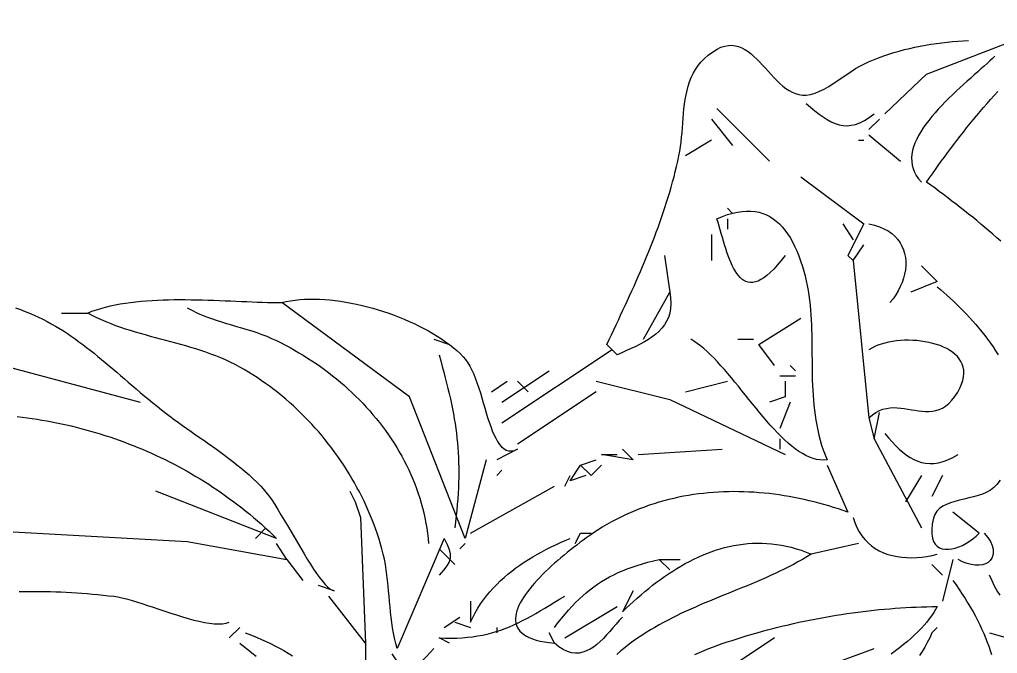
# Model space of a CAD drawing. Header units: millimetres. Extents: x 39 to 722, y 30 to 846.
# Drawn here: x 268.5 to 455, y 708.4 to 829.3 of the extents above; entities that cross this region are included whole.
import ezdxf

# ---------------------------------------------------------------- set-up
doc = ezdxf.new("R2010")
doc.units = ezdxf.units.MM
doc.layers.add('0_0_0', color=3, linetype='Continuous')

msp = doc.modelspace()

# ---------------------------------------------------------------- linework, layer by layer
at = {"layer": '0_0_0'}
for points in [[(433.52, 811.34), (441.52, 818.93), (468.52, 829.34)], [(387.52, 768.34), (392.52, 777.34), (392.68, 776.22), (392.73, 775.18), (392.68, 774.22), (392.52, 773.34), (392.27, 772.52), (391.93, 771.77), (391.52, 771.08), (391.03, 770.44), (390.47, 769.85), (389.85, 769.3), (389.17, 768.78), (388.45, 768.3), (387.68, 767.85), (386.87, 767.41), (386.04, 766.99), (385.18, 766.58), (384.3, 766.17), (383.42, 765.76), (382.52, 765.34), (380.52, 767.34), (380.97, 768.28), (381.41, 769.21), (381.85, 770.15), (382.29, 771.08), (382.73, 772.01), (383.16, 772.93), (383.59, 773.86), (384.02, 774.79), (384.45, 775.71), (384.87, 776.64), (385.29, 777.56), (385.71, 778.49), (386.12, 779.41), (386.53, 780.34), (386.93, 781.27), (387.33, 782.2), (387.72, 783.13), (388.11, 784.06), (388.49, 784.99), (388.87, 785.93), (389.24, 786.86), (389.6, 787.8), (389.95, 788.75), (390.3, 789.69), (390.64, 790.64), (390.98, 791.59), (391.3, 792.55), (391.62, 793.5), (391.93, 794.47), (392.23, 795.43), (392.52, 796.4), (392.8, 797.38), (393.08, 798.36), (393.34, 799.35), (393.59, 800.34), (393.83, 801.33), (394.07, 802.34), (394.29, 803.34), (394.45, 804.21), (394.59, 805.09), (394.7, 805.97), (394.79, 806.87), (394.87, 807.77), (394.94, 808.68), (395.01, 809.59), (395.08, 810.5), (395.15, 811.41), (395.24, 812.31), (395.35, 813.2), (395.47, 814.09), (395.63, 814.96), (395.82, 815.82), (396.04, 816.66), (396.31, 817.49), (396.63, 818.29), (397, 819.07), (397.43, 819.82), (397.93, 820.55), (398.49, 821.25), (399.13, 821.91), (399.85, 822.54), (400.65, 823.13), (401.54, 823.68), (402.29, 824.05), (403.01, 824.29), (403.71, 824.42), (404.38, 824.44), (405.03, 824.36), (405.66, 824.19), (406.27, 823.94), (406.87, 823.62), (407.46, 823.23), (408.03, 822.79), (408.59, 822.3), (409.15, 821.77), (409.7, 821.21), (410.24, 820.63), (410.78, 820.04), (411.33, 819.44), (411.87, 818.84), (412.42, 818.25), (412.97, 817.69), (413.53, 817.16), (414.1, 816.66), (414.69, 816.21), (415.28, 815.81), (415.89, 815.47), (416.52, 815.21), (417.17, 815.03), (417.83, 814.93), (418.52, 814.93), (419.38, 815.06), (420.24, 815.31), (421.1, 815.66), (421.98, 816.09), (422.85, 816.58), (423.72, 817.13), (424.59, 817.71), (425.44, 818.3), (426.29, 818.89), (427.13, 819.45), (427.95, 819.98), (428.75, 820.45), (429.52, 820.85), (430.46, 821.28), (431.41, 821.68), (432.37, 822.05), (433.33, 822.41), (434.31, 822.74), (435.29, 823.05), (436.29, 823.34), (437.28, 823.6), (438.29, 823.85), (439.3, 824.08), (440.31, 824.28), (441.33, 824.47), (442.35, 824.64), (443.37, 824.79), (444.4, 824.93), (445.42, 825.04), (446.45, 825.14), (447.48, 825.23), (448.5, 825.29), (449.52, 825.34)], [(454.52, 822.34), (454.07, 821.9), (453.58, 821.44), (453.05, 820.95), (452.48, 820.44), (451.88, 819.91), (451.26, 819.35), (450.61, 818.78), (449.94, 818.19), (449.26, 817.58), (448.56, 816.96), (447.87, 816.32), (447.16, 815.67), (446.46, 815.01), (445.77, 814.33), (445.08, 813.65), (444.41, 812.95), (443.75, 812.25), (443.12, 811.54), (442.51, 810.83), (441.93, 810.11), (441.38, 809.39), (440.88, 808.67), (440.41, 807.94), (439.99, 807.22), (439.62, 806.5), (439.3, 805.78), (439.04, 805.06), (438.85, 804.35), (438.71, 803.64), (438.65, 802.94), (438.67, 802.25), (438.76, 801.57), (438.93, 800.9), (439.19, 800.24), (439.54, 799.59), (439.98, 798.96), (440.52, 798.34)], [(455.67, 787.03), (454.92, 787.7), (454.17, 788.37), (453.41, 789.03), (452.64, 789.68), (451.87, 790.33), (451.09, 790.97), (450.31, 791.61), (449.52, 792.24), (448.73, 792.87), (447.94, 793.49), (447.14, 794.11), (446.35, 794.72), (445.54, 795.33), (444.74, 795.94), (443.94, 796.55), (443.13, 797.15), (442.33, 797.75), (441.52, 798.34), (442.07, 799.14), (442.62, 799.93), (443.18, 800.73), (443.74, 801.52), (444.32, 802.32), (444.9, 803.11), (445.48, 803.91), (446.08, 804.7), (446.68, 805.5), (447.28, 806.29), (447.9, 807.09), (448.52, 807.88), (449.15, 808.66), (449.78, 809.45), (450.42, 810.23), (451.07, 811.01), (451.72, 811.79), (452.38, 812.56), (453.05, 813.33), (453.72, 814.1), (454.4, 814.86), (455.09, 815.61)], [(418.52, 813.34), (419.39, 812.62), (420.22, 811.94), (421.02, 811.32), (421.8, 810.76), (422.57, 810.27), (423.32, 809.85), (424.07, 809.52), (424.82, 809.28), (425.57, 809.13), (426.34, 809.09), (427.13, 809.16), (427.94, 809.34), (428.77, 809.64), (429.65, 810.07), (430.56, 810.64), (431.52, 811.34)], [(401.52, 812.34), (411.52, 802.34)], [(400.52, 810.34), (404.52, 805.34)], [(432.52, 810.34), (430.52, 808.34)], [(400.52, 806.34), (395.52, 803.34)], [(428.52, 806.34), (429.52, 806.34)], [(430.52, 807.34), (436.52, 802.34)], [(417.52, 799.34), (429.52, 790.34), (426.52, 784.34), (427.52, 783.34), (429.52, 786.34)], [(414.52, 784.34), (413.76, 783.36), (413.04, 782.49), (412.35, 781.73), (411.69, 781.08), (411.07, 780.53), (410.47, 780.08), (409.91, 779.72), (409.37, 779.45), (408.86, 779.27), (408.37, 779.17), (407.91, 779.16), (407.48, 779.21), (407.06, 779.34), (406.67, 779.53), (406.3, 779.79), (405.94, 780.11), (405.61, 780.48), (405.29, 780.9), (404.98, 781.37), (404.7, 781.88), (404.42, 782.43), (404.16, 783.02), (403.9, 783.63), (403.66, 784.28), (403.43, 784.94), (403.2, 785.63), (402.98, 786.33), (402.77, 787.05), (402.56, 787.77), (402.35, 788.49), (402.14, 789.22), (401.94, 789.94), (401.73, 790.65), (401.52, 791.34), (402.56, 791.77), (403.56, 792.12), (404.53, 792.4), (405.45, 792.6), (406.34, 792.73), (407.19, 792.79), (408.01, 792.79), (408.8, 792.71), (409.55, 792.56), (410.27, 792.36), (410.96, 792.08), (411.62, 791.75), (412.25, 791.35), (412.85, 790.89), (413.43, 790.37), (413.97, 789.8), (414.5, 789.17), (414.99, 788.48), (415.47, 787.74), (415.91, 786.95), (416.34, 786.11), (416.75, 785.22), (417.13, 784.28), (417.49, 783.29), (417.84, 782.25), (418.11, 781.35), (418.36, 780.43), (418.57, 779.51), (418.76, 778.59), (418.93, 777.66), (419.07, 776.73), (419.19, 775.8), (419.29, 774.86), (419.38, 773.92), (419.45, 772.98), (419.5, 772.04), (419.55, 771.09), (419.58, 770.14), (419.6, 769.19), (419.62, 768.23), (419.63, 767.28), (419.64, 766.32), (419.65, 765.36), (419.66, 764.4), (419.66, 763.44), (419.68, 762.48), (419.69, 761.52), (419.72, 760.56), (419.75, 759.6), (419.8, 758.64), (419.85, 757.68), (419.93, 756.72), (420.01, 755.77), (420.12, 754.81), (420.24, 753.85), (420.39, 752.9), (420.56, 751.95), (420.75, 751), (420.97, 750.05), (421.22, 749.1), (421.49, 748.16), (421.8, 747.22), (422.15, 746.28), (422.52, 745.34), (421.86, 745.29), (421.19, 745.32), (420.52, 745.42), (419.85, 745.6), (419.18, 745.84), (418.51, 746.15), (417.83, 746.52), (417.15, 746.95), (416.47, 747.43), (415.79, 747.96), (415.11, 748.53), (414.43, 749.15), (413.75, 749.81), (413.07, 750.5), (412.39, 751.22), (411.71, 751.97), (411.02, 752.74), (410.34, 753.54), (409.66, 754.35), (408.98, 755.17), (408.31, 756.01), (407.63, 756.85), (406.96, 757.69), (406.28, 758.52), (405.61, 759.36), (404.94, 760.18), (404.28, 760.99), (403.61, 761.78), (402.95, 762.55), (402.29, 763.3), (401.63, 764.02), (400.98, 764.71), (400.33, 765.37), (399.69, 765.98), (399.05, 766.55), (398.41, 767.08), (397.78, 767.56), (397.15, 767.98), (396.52, 768.34)], [(403.52, 793.34), (404.52, 792.34)], [(403.52, 791.34), (403.52, 789.34)], [(425.52, 790.34), (427.52, 787.34)], [(430.52, 790.34), (431.57, 790.11), (432.52, 789.8), (433.38, 789.43), (434.16, 789), (434.86, 788.52), (435.47, 787.98), (436, 787.4), (436.45, 786.77), (436.82, 786.11), (437.11, 785.41), (437.33, 784.69), (437.47, 783.94), (437.54, 783.17), (437.54, 782.39), (437.46, 781.59), (437.32, 780.79), (437.11, 779.98), (436.84, 779.18), (436.5, 778.38), (436.1, 777.59), (435.63, 776.82), (435.11, 776.07), (434.52, 775.34)], [(400.52, 788.34), (400.52, 783.34)], [(391.52, 784.34), (392.52, 777.34)], [(427.52, 783.34), (430.52, 753.34), (431.18, 753.92), (431.84, 754.37), (432.51, 754.72), (433.18, 754.98), (433.86, 755.15), (434.54, 755.25), (435.22, 755.29), (435.9, 755.27), (436.58, 755.21), (437.26, 755.12), (437.95, 755.02), (438.63, 754.9), (439.3, 754.78), (439.98, 754.68), (440.64, 754.6), (441.31, 754.56), (441.97, 754.56), (442.62, 754.61), (443.26, 754.73), (443.9, 754.93), (444.52, 755.22), (445.14, 755.6), (445.74, 756.1), (446.34, 756.71), (446.92, 757.45), (447.45, 758.26), (447.88, 759.04), (448.2, 759.78), (448.44, 760.49), (448.58, 761.17), (448.63, 761.82), (448.6, 762.44), (448.5, 763.02), (448.32, 763.57), (448.07, 764.09), (447.75, 764.58), (447.38, 765.04), (446.94, 765.46), (446.46, 765.86), (445.93, 766.22), (445.35, 766.55), (444.73, 766.85), (444.08, 767.12), (443.39, 767.36), (442.68, 767.56), (441.94, 767.74), (441.19, 767.88), (440.42, 767.99), (439.64, 768.08), (438.86, 768.13), (438.07, 768.15), (437.29, 768.14), (436.51, 768.09), (435.75, 768.02), (435, 767.92), (434.27, 767.78), (433.56, 767.62), (432.88, 767.43), (432.23, 767.2), (431.62, 766.95), (431.05, 766.66), (430.52, 766.34)], [(440.52, 782.34), (443.52, 779.34), (438.52, 777.34)], [(443.52, 778.34), (444.14, 777.82), (444.77, 777.29), (445.39, 776.73), (446.02, 776.17), (446.64, 775.59), (447.26, 774.99), (447.88, 774.38), (448.5, 773.76), (449.11, 773.12), (449.72, 772.47), (450.32, 771.81), (450.9, 771.14), (451.48, 770.45), (452.05, 769.75), (452.61, 769.05), (453.15, 768.33), (453.67, 767.6), (454.18, 766.87), (454.68, 766.12), (455.15, 765.37)], [(349.52, 730.34), (340.52, 709.34), (340.26, 710.32), (340.03, 711.3), (339.83, 712.28), (339.66, 713.27), (339.52, 714.27), (339.39, 715.27), (339.28, 716.27), (339.18, 717.27), (339.09, 718.28), (339, 719.29), (338.91, 720.3), (338.82, 721.31), (338.71, 722.32), (338.59, 723.33), (338.46, 724.34), (338.3, 725.34), (338.11, 726.35), (337.89, 727.35), (337.64, 728.34), (337.37, 729.27), (337.09, 730.2), (336.79, 731.12), (336.47, 732.03), (336.14, 732.95), (335.79, 733.86), (335.42, 734.76), (335.04, 735.66), (334.64, 736.56), (334.22, 737.44), (333.79, 738.33), (333.34, 739.2), (332.88, 740.07), (332.4, 740.94), (331.9, 741.79), (331.4, 742.64), (330.87, 743.48), (330.34, 744.32), (329.79, 745.14), (329.22, 745.96), (328.65, 746.76), (328.06, 747.56), (327.45, 748.35), (326.84, 749.13), (326.21, 749.89), (325.57, 750.65), (324.91, 751.39), (324.25, 752.13), (323.57, 752.85), (322.88, 753.56), (322.18, 754.26), (321.47, 754.94), (320.75, 755.62), (320.02, 756.27), (319.28, 756.92), (318.53, 757.55), (317.77, 758.17), (317, 758.77), (316.22, 759.36), (315.43, 759.93), (314.63, 760.49), (313.83, 761.03), (313.01, 761.56), (312.19, 762.07), (311.36, 762.56), (310.52, 763.03), (309.63, 763.51), (308.72, 763.96), (307.81, 764.39), (306.88, 764.79), (305.95, 765.16), (305.01, 765.52), (304.07, 765.86), (303.12, 766.18), (302.17, 766.49), (301.21, 766.78), (300.25, 767.06), (299.29, 767.34), (298.32, 767.6), (297.36, 767.86), (296.39, 768.12), (295.43, 768.38), (294.46, 768.64), (293.5, 768.89), (292.54, 769.16), (291.59, 769.43), (290.64, 769.7), (289.69, 769.99), (288.75, 770.29), (287.82, 770.6), (286.89, 770.93), (285.97, 771.28), (285.06, 771.65), (284.16, 772.03), (283.27, 772.44), (282.39, 772.88), (281.52, 773.34), (282.34, 773.67), (283.18, 773.97), (284.05, 774.24), (284.94, 774.48), (285.85, 774.71), (286.78, 774.91), (287.74, 775.09), (288.71, 775.24), (289.7, 775.38), (290.7, 775.5), (291.72, 775.6), (292.75, 775.69), (293.79, 775.76), (294.84, 775.81), (295.9, 775.86), (296.96, 775.88), (298.03, 775.9), (299.11, 775.91), (300.19, 775.9), (301.27, 775.89), (302.35, 775.87), (303.43, 775.85), (304.51, 775.81), (305.58, 775.78), (306.65, 775.74), (307.71, 775.7), (308.76, 775.65), (309.8, 775.61), (310.83, 775.56), (311.85, 775.52), (312.86, 775.48), (313.85, 775.44), (314.82, 775.41), (315.78, 775.38), (316.71, 775.36), (317.63, 775.35), (318.52, 775.34)], [(357.52, 745.34), (353.52, 730.34), (342.9, 757.34), (318.52, 775.34), (319.35, 775.53), (320.19, 775.69), (321.06, 775.81), (321.96, 775.9), (322.88, 775.96), (323.81, 776), (324.77, 776), (325.73, 775.97), (326.72, 775.92), (327.71, 775.84), (328.72, 775.73), (329.73, 775.59), (330.75, 775.43), (331.78, 775.25), (332.81, 775.04), (333.84, 774.81), (334.87, 774.55), (335.89, 774.27), (336.91, 773.98), (337.93, 773.65), (338.94, 773.31), (339.94, 772.95), (340.93, 772.57), (341.9, 772.17), (342.86, 771.76), (343.8, 771.32), (344.73, 770.87), (345.63, 770.41), (346.51, 769.93), (347.37, 769.43), (348.2, 768.92), (349, 768.4), (349.77, 767.86), (350.52, 767.31), (351.22, 766.75), (351.9, 766.18), (352.54, 765.6), (353.13, 765), (353.59, 764.47), (354.02, 763.86), (354.42, 763.18), (354.8, 762.44), (355.15, 761.65), (355.49, 760.81), (355.81, 759.93), (356.11, 759.02), (356.41, 758.09), (356.69, 757.15), (356.97, 756.21), (357.25, 755.26), (357.53, 754.33), (357.8, 753.42), (358.09, 752.54), (358.38, 751.7), (358.69, 750.89), (359, 750.14), (359.34, 749.46), (359.69, 748.84), (360.06, 748.29), (360.46, 747.84), (360.89, 747.47), (361.34, 747.21), (361.83, 747.06), (362.36, 747.03), (362.92, 747.12), (363.52, 747.34), (359.52, 745.34)], [(267.77, 774.31), (268.68, 773.99), (269.57, 773.66), (270.44, 773.31), (271.3, 772.94), (272.14, 772.56), (272.96, 772.16), (273.77, 771.74), (274.57, 771.31), (275.35, 770.86), (276.12, 770.4), (276.89, 769.92), (277.64, 769.43), (278.38, 768.93), (279.12, 768.41), (279.85, 767.88), (280.58, 767.34), (281.3, 766.79), (282.02, 766.23), (282.73, 765.66), (283.45, 765.08), (284.17, 764.49), (284.88, 763.89), (285.6, 763.29), (286.32, 762.67), (287.05, 762.05), (287.78, 761.42), (288.51, 760.79), (289.26, 760.15), (290.01, 759.51), (290.77, 758.86), (291.54, 758.2), (292.32, 757.55), (293.12, 756.89), (293.93, 756.23), (294.75, 755.56), (295.58, 754.9), (296.39, 754.27), (297.19, 753.66), (298, 753.06), (298.81, 752.47), (299.61, 751.89), (300.42, 751.32), (301.23, 750.75), (302.04, 750.19), (302.85, 749.62), (303.65, 749.06), (304.46, 748.5), (305.26, 747.94), (306.06, 747.37), (306.85, 746.79), (307.64, 746.21), (308.43, 745.61), (309.21, 745.01), (309.99, 744.39), (310.76, 743.76), (311.53, 743.12), (312.29, 742.46), (313.04, 741.77), (313.79, 741.07), (314.52, 740.34), (315.01, 739.82), (315.52, 739.19), (316.05, 738.47), (316.61, 737.67), (317.18, 736.79), (317.78, 735.86), (318.38, 734.87), (319, 733.84), (319.63, 732.78), (320.26, 731.71), (320.89, 730.62), (321.53, 729.54), (322.16, 728.46), (322.79, 727.41), (323.4, 726.4), (324.01, 725.42), (324.6, 724.5), (325.18, 723.65), (325.74, 722.87), (326.27, 722.17), (326.78, 721.57), (327.27, 721.08), (327.72, 720.7), (328.14, 720.46), (328.52, 720.34), (325.52, 721.34)], [(300.52, 774.34), (301.41, 773.86), (302.32, 773.41), (303.24, 773.01), (304.17, 772.63), (305.11, 772.29), (306.05, 771.96), (307.01, 771.66), (307.97, 771.36), (308.94, 771.08), (309.9, 770.8), (310.87, 770.51), (311.84, 770.22), (312.8, 769.92), (313.76, 769.61), (314.71, 769.27), (315.66, 768.91), (316.6, 768.51), (317.52, 768.09), (318.39, 767.65), (319.25, 767.21), (320.11, 766.75), (320.96, 766.27), (321.8, 765.78), (322.63, 765.28), (323.46, 764.76), (324.28, 764.23), (325.09, 763.69), (325.89, 763.13), (326.68, 762.55), (327.46, 761.97), (328.23, 761.37), (328.99, 760.76), (329.74, 760.13), (330.47, 759.49), (331.2, 758.84), (331.92, 758.18), (332.62, 757.51), (333.31, 756.82), (333.98, 756.12), (334.65, 755.41), (335.3, 754.69), (335.93, 753.95), (336.55, 753.21), (337.16, 752.45), (337.75, 751.68), (338.32, 750.9), (338.88, 750.11), (339.42, 749.31), (339.95, 748.5), (340.46, 747.68), (340.95, 746.85), (341.43, 746.01), (341.88, 745.16), (342.32, 744.3), (342.74, 743.43), (343.14, 742.55), (343.52, 741.66), (343.88, 740.77), (344.22, 739.86), (344.54, 738.94), (344.84, 738.02), (345.12, 737.09), (345.37, 736.15), (345.61, 735.2), (345.82, 734.24), (346, 733.28), (346.17, 732.31), (346.31, 731.33), (346.43, 730.34), (346.52, 729.34)], [(276.52, 773.34), (281.52, 773.34)], [(412.52, 763.34), (409.52, 767.34), (417.52, 772.34)], [(347.52, 768.34), (350.52, 767.34)], [(405.52, 768.34), (408.52, 768.34)], [(348.52, 765.34), (348.84, 764.22), (349.15, 763.12), (349.44, 762.05), (349.72, 760.99), (349.98, 759.96), (350.23, 758.95), (350.46, 757.96), (350.69, 756.98), (350.89, 756.01), (351.09, 755.06), (351.27, 754.11), (351.43, 753.18), (351.58, 752.25), (351.72, 751.32), (351.84, 750.4), (351.95, 749.48), (352.04, 748.56), (352.12, 747.64), (352.18, 746.71), (352.23, 745.78), (352.27, 744.84), (352.29, 743.89), (352.29, 742.93), (352.28, 741.96), (352.26, 740.97), (352.22, 739.97), (352.17, 738.95), (352.1, 737.91), (352.01, 736.84), (351.91, 735.76), (351.8, 734.65), (351.67, 733.51), (351.52, 732.34)], [(381.52, 766.34), (360.52, 752.34)], [(261.52, 764.34), (291.52, 756.34)], [(415.52, 763.34), (416.52, 762.34)], [(360.52, 756.34), (369.52, 762.34)], [(413.52, 761.34), (416.52, 761.34)], [(358.52, 758.34), (361.52, 760.34)], [(363.52, 760.34), (365.52, 758.34)], [(378.52, 760.34), (392.52, 756.82), (414.52, 746.34)], [(395.52, 758.34), (403.52, 760.34)], [(414.52, 760.34), (414.52, 757.34), (411.52, 756.34)], [(378.52, 758.34), (363.52, 748.34)], [(415.52, 756.34), (413.52, 751.34)], [(268.08, 753.62), (269.02, 753.5), (269.97, 753.37), (270.91, 753.24), (271.86, 753.09), (272.8, 752.93), (273.73, 752.77), (274.67, 752.59), (275.6, 752.4), (276.54, 752.21), (277.47, 752), (278.39, 751.79), (279.32, 751.56), (280.24, 751.32), (281.16, 751.08), (282.07, 750.82), (282.99, 750.55), (283.9, 750.28), (284.8, 749.99), (285.71, 749.7), (286.61, 749.39), (287.5, 749.07), (288.4, 748.75), (289.29, 748.41), (290.18, 748.07), (291.06, 747.71), (291.94, 747.34), (292.81, 746.97), (293.68, 746.58), (294.55, 746.19), (295.41, 745.78), (296.27, 745.37), (297.13, 744.94), (297.98, 744.5), (298.82, 744.06), (299.66, 743.6), (300.5, 743.14), (301.33, 742.66), (302.16, 742.17), (302.98, 741.68), (303.8, 741.17), (304.61, 740.66), (305.41, 740.13), (306.21, 739.59), (307.01, 739.05), (307.8, 738.49), (308.58, 737.92), (309.36, 737.35), (310.13, 736.76), (310.9, 736.17), (311.66, 735.56), (312.42, 734.94), (313.17, 734.32), (313.91, 733.68), (314.64, 733.03), (315.37, 732.38), (316.1, 731.71), (316.81, 731.03), (317.52, 730.34), (294.52, 739.34)], [(430.52, 753.34), (431.52, 749.34), (432.52, 754.34)], [(433.52, 750.34), (434.22, 749.52), (434.92, 748.75), (435.6, 748.04), (436.29, 747.37), (436.98, 746.77), (437.67, 746.24), (438.37, 745.77), (439.08, 745.37), (439.81, 745.06), (440.55, 744.82), (441.32, 744.67), (442.1, 744.61), (442.92, 744.64), (443.77, 744.77), (444.65, 745), (445.57, 745.34), (446.52, 745.78), (447.52, 746.34)], [(413.52, 749.34), (413.52, 747.34)], [(431.52, 749.34), (440.52, 732.34)], [(383.52, 747.34), (385.52, 745.34), (379.52, 746.34), (382.52, 746.34)], [(386.52, 746.34), (402.52, 747.34)], [(422.52, 744.34), (426.52, 735.34), (425.61, 735.66), (424.69, 735.97), (423.77, 736.26), (422.84, 736.54), (421.91, 736.81), (420.98, 737.07), (420.04, 737.31), (419.1, 737.54), (418.16, 737.76), (417.21, 737.96), (416.26, 738.15), (415.31, 738.32), (414.35, 738.48), (413.39, 738.63), (412.44, 738.76), (411.48, 738.88), (410.52, 738.98), (409.55, 739.06), (408.59, 739.14), (407.63, 739.19), (406.66, 739.23), (405.7, 739.25), (404.74, 739.26), (403.77, 739.25), (402.81, 739.22), (401.85, 739.18), (400.89, 739.12), (399.93, 739.04), (398.97, 738.94), (398.02, 738.83), (397.07, 738.7), (396.11, 738.55), (395.17, 738.38), (394.22, 738.19), (393.28, 737.98), (392.34, 737.76), (391.4, 737.51), (390.47, 737.25), (389.54, 736.96), (388.62, 736.66), (387.7, 736.33), (386.78, 735.99), (385.87, 735.62), (384.97, 735.23), (384.07, 734.83), (383.17, 734.4), (382.28, 733.95), (381.4, 733.48), (380.52, 732.98), (380.11, 732.73), (379.66, 732.46), (379.19, 732.17), (378.7, 731.85), (378.19, 731.51), (377.66, 731.15), (377.11, 730.77), (376.54, 730.37), (375.97, 729.96), (375.38, 729.53), (374.79, 729.08), (374.19, 728.62), (373.58, 728.15), (372.98, 727.66), (372.37, 727.16), (371.77, 726.66), (371.17, 726.14), (370.57, 725.61), (369.98, 725.08), (369.41, 724.55), (368.84, 724), (368.29, 723.46), (367.76, 722.91), (367.24, 722.36), (366.75, 721.81), (366.27, 721.26), (365.83, 720.71), (365.41, 720.17), (365.01, 719.62), (364.65, 719.09), (364.32, 718.56), (364.03, 718.03), (363.77, 717.51), (363.55, 717.01), (363.37, 716.51), (363.24, 716.02), (363.15, 715.55), (363.11, 715.09), (363.11, 714.64), (363.17, 714.21), (363.28, 713.79), (363.45, 713.39), (363.67, 713.01), (363.96, 712.65), (364.3, 712.31), (364.71, 711.99), (365.19, 711.7), (365.73, 711.42), (366.34, 711.18), (367.03, 710.95), (367.79, 710.76), (368.62, 710.59), (369.53, 710.45), (370.52, 710.34), (369.52, 712.34)], [(376.52, 742.34), (373.52, 741.34), (375.52, 744.34)], [(379.52, 744.34), (377.52, 742.34), (375.52, 744.34), (378.52, 745.34)], [(360.52, 743.34), (359.52, 742.34)], [(372.52, 740.34), (373.52, 742.34)], [(440.52, 742.34), (437.52, 737.34)], [(444.52, 742.34), (442.52, 738.34)], [(455.55, 741.46), (454.92, 740.62), (454.36, 740.04), (453.71, 739.56), (452.98, 739.15), (452.19, 738.81), (451.34, 738.52), (450.46, 738.28), (449.56, 738.06), (448.65, 737.85), (447.76, 737.63), (446.89, 737.4), (446.06, 737.15), (445.29, 736.84), (444.59, 736.48), (443.98, 736.05), (443.47, 735.53), (443.08, 734.92), (442.82, 734.19), (442.59, 733.04), (442.49, 732.03), (442.5, 731.15), (442.62, 730.4), (442.84, 729.77), (443.14, 729.26), (443.52, 728.86), (443.98, 728.56), (444.49, 728.37), (445.06, 728.27), (445.66, 728.26), (446.3, 728.33), (446.97, 728.49), (447.65, 728.72), (448.33, 729.01), (449.02, 729.37), (449.68, 729.79), (450.33, 730.26), (450.95, 730.78), (451.52, 731.34), (446.52, 735.34)], [(331.52, 739.34), (332.52, 737.34)], [(354.52, 731.34), (370.52, 740.34)], [(332.52, 737.34), (333.52, 734.34)], [(333.52, 734.34), (334.52, 710.34), (327.52, 719.34)], [(427.52, 734.34), (427.83, 733.35), (428.21, 732.43), (428.66, 731.58), (429.16, 730.81), (429.73, 730.11), (430.35, 729.47), (431.02, 728.91), (431.73, 728.41), (432.49, 727.98), (433.29, 727.61), (434.12, 727.3), (434.99, 727.06), (435.88, 726.87), (436.79, 726.74), (437.73, 726.67), (438.68, 726.65), (439.64, 726.69), (440.61, 726.78), (441.58, 726.92), (442.55, 727.11), (443.52, 727.34)], [(253.52, 732.34), (300.52, 729.74), (319.52, 726.34), (317.52, 729.34)], [(315.52, 732.34), (313.52, 730.34)], [(374.52, 729.34), (375.52, 731.34)], [(375.52, 731.34), (377.52, 731.34)], [(452.52, 731.34), (453.18, 730.51), (453.67, 729.72), (454.01, 728.97), (454.19, 728.28), (454.24, 727.64), (454.16, 727.07), (453.96, 726.56), (453.66, 726.13), (453.25, 725.77), (452.75, 725.49), (452.17, 725.31), (451.52, 725.22), (450.8, 725.22), (450.04, 725.34), (449.23, 725.56), (448.39, 725.89), (447.52, 726.34)], [(349.52, 730.34), (350.09, 729.21), (350.47, 728.25), (350.66, 727.4), (350.65, 726.62), (350.43, 725.88), (350.01, 725.11), (349.38, 724.28), (348.52, 723.34)], [(353.52, 729.34), (352.52, 728.34)], [(354.52, 718.34), (354.52, 714.34), (354.96, 715.26), (355.43, 716.14), (355.93, 717), (356.46, 717.83), (357.02, 718.63), (357.6, 719.4), (358.22, 720.15), (358.86, 720.87), (359.52, 721.56), (360.21, 722.24), (360.92, 722.89), (361.65, 723.51), (362.4, 724.12), (363.17, 724.7), (363.96, 725.26), (364.77, 725.81), (365.59, 726.33), (366.42, 726.84), (367.28, 727.33), (368.14, 727.81), (369.01, 728.26), (369.9, 728.71), (370.79, 729.14), (371.7, 729.55), (372.61, 729.95), (373.52, 730.34)], [(385.52, 720.34), (383.52, 716.34), (384.21, 717.01), (384.91, 717.67), (385.61, 718.31), (386.33, 718.95), (387.05, 719.58), (387.77, 720.19), (388.51, 720.8), (389.25, 721.39), (390.01, 721.96), (390.76, 722.52), (391.53, 723.07), (392.3, 723.6), (393.09, 724.11), (393.87, 724.6), (394.67, 725.07), (395.47, 725.53), (396.28, 725.96), (397.1, 726.37), (397.92, 726.76), (398.75, 727.13), (399.59, 727.47), (400.43, 727.79), (401.28, 728.08), (402.14, 728.35), (403, 728.59), (403.87, 728.8), (404.75, 728.98), (405.63, 729.13), (406.51, 729.26), (407.41, 729.35), (408.31, 729.41), (409.21, 729.44), (410.12, 729.43), (411.04, 729.39), (411.96, 729.31), (412.89, 729.2), (413.82, 729.05), (414.76, 728.87), (415.7, 728.64), (416.65, 728.38), (417.6, 728.08), (418.56, 727.73), (419.52, 727.34), (418.68, 726.83), (417.83, 726.33), (416.97, 725.85), (416.11, 725.39), (415.25, 724.94), (414.37, 724.5), (413.5, 724.07), (412.62, 723.65), (411.73, 723.24), (410.85, 722.84), (409.96, 722.45), (409.06, 722.07), (408.17, 721.69), (407.27, 721.32), (406.38, 720.95), (405.48, 720.58), (404.58, 720.22), (403.68, 719.85), (402.78, 719.49), (401.89, 719.12), (400.99, 718.76), (400.1, 718.39), (399.21, 718.02), (398.32, 717.64), (397.43, 717.25), (396.55, 716.86), (395.67, 716.46), (394.8, 716.06), (393.93, 715.64), (393.06, 715.21), (392.2, 714.77), (391.35, 714.32), (390.5, 713.85), (389.66, 713.37), (388.83, 712.88), (388, 712.36), (387.18, 711.83), (386.37, 711.28), (385.57, 710.71), (384.78, 710.13), (384, 709.51), (383.22, 708.88), (382.46, 708.22)], [(428.52, 729.34), (419.52, 727.34)], [(348.52, 728.34), (351.52, 725.34)], [(319.52, 726.34), (322.52, 722.34)], [(370.52, 713.34), (371.21, 714.23), (371.88, 715.08), (372.56, 715.89), (373.23, 716.66), (373.9, 717.39), (374.57, 718.09), (375.24, 718.75), (375.92, 719.38), (376.61, 719.98), (377.31, 720.55), (378.02, 721.1), (378.75, 721.61), (379.49, 722.1), (380.26, 722.56), (381.04, 723), (381.85, 723.41), (382.68, 723.81), (383.54, 724.18), (384.43, 724.54), (385.36, 724.88), (386.31, 725.2), (387.31, 725.5), (388.34, 725.8), (389.41, 726.08), (390.52, 726.34)], [(392.52, 724.34), (390.52, 726.34), (394.52, 726.34)], [(446.52, 726.34), (444.52, 718.34)], [(442.52, 725.34), (444.52, 723.34)], [(446.52, 722.34), (447.14, 721.47), (447.73, 720.59), (448.3, 719.73), (448.85, 718.86), (449.38, 718.01), (449.89, 717.16), (450.37, 716.31), (450.83, 715.48), (451.27, 714.64), (451.68, 713.82), (452.07, 712.99), (452.43, 712.18), (452.77, 711.37), (453.08, 710.56), (453.37, 709.76), (453.62, 708.97), (453.86, 708.18)], [(455.52, 719.52), (454.99, 720.35), (454.49, 721.25), (454, 722.25), (453.52, 723.34)], [(268.45, 720.21), (269.45, 720.23), (270.44, 720.24), (271.43, 720.24), (272.43, 720.24), (273.42, 720.22), (274.42, 720.2), (275.42, 720.17), (276.42, 720.12), (277.42, 720.08), (278.42, 720.02), (279.42, 719.96), (280.43, 719.88), (281.44, 719.8), (282.45, 719.72), (283.47, 719.62), (284.48, 719.52), (285.5, 719.41), (286.52, 719.29), (287.25, 719.18), (288.05, 719.02), (288.92, 718.8), (289.84, 718.54), (290.82, 718.25), (291.85, 717.92), (292.91, 717.57), (293.99, 717.21), (295.1, 716.84), (296.22, 716.46), (297.35, 716.09), (298.48, 715.73), (299.59, 715.38), (300.69, 715.06), (301.76, 714.77), (302.8, 714.52), (303.8, 714.31), (304.76, 714.15), (305.65, 714.05), (306.48, 714.01), (307.25, 714.04), (307.93, 714.15), (308.52, 714.34)], [(350.52, 710.34), (348.52, 711.34), (349.7, 711.31), (350.82, 711.31), (351.91, 711.33), (352.96, 711.39), (353.97, 711.47), (354.94, 711.59), (355.89, 711.73), (356.81, 711.9), (357.71, 712.1), (358.59, 712.33), (359.45, 712.58), (360.3, 712.86), (361.14, 713.17), (361.97, 713.5), (362.79, 713.86), (363.62, 714.24), (364.45, 714.65), (365.28, 715.08), (366.12, 715.53), (366.98, 716.01), (367.84, 716.51), (368.73, 717.03), (369.64, 717.58), (370.57, 718.15), (371.53, 718.73), (372.52, 719.34)], [(372.52, 711.34), (382.52, 717.34)], [(397.3, 708.21), (398.21, 708.59), (399.12, 708.96), (400, 709.31), (400.87, 709.65), (401.71, 709.97), (402.52, 710.26), (403.46, 710.58), (404.4, 710.89), (405.36, 711.19), (406.31, 711.49), (407.27, 711.79), (408.24, 712.07), (409.22, 712.35), (410.2, 712.62), (411.18, 712.89), (412.17, 713.15), (413.16, 713.4), (414.16, 713.64), (415.16, 713.88), (416.16, 714.11), (417.17, 714.33), (418.18, 714.54), (419.19, 714.75), (420.21, 714.95), (421.22, 715.14), (422.24, 715.33), (423.26, 715.51), (424.28, 715.68), (425.31, 715.84), (426.33, 715.99), (427.35, 716.14), (428.37, 716.28), (429.4, 716.41), (430.42, 716.53), (431.44, 716.64), (432.46, 716.75), (433.48, 716.84), (434.5, 716.93), (435.51, 717.01), (436.52, 717.08), (437.53, 717.15), (438.54, 717.2), (439.54, 717.25), (440.55, 717.29), (441.54, 717.31), (442.54, 717.33), (443.52, 717.34), (443.22, 716.76), (442.87, 716.18), (442.47, 715.58), (442.03, 714.98), (441.54, 714.37), (441.02, 713.76), (440.46, 713.15), (439.86, 712.53), (439.22, 711.92), (438.56, 711.3), (437.86, 710.68), (437.13, 710.07), (436.37, 709.47), (435.58, 708.86), (434.78, 708.26)], [(349.52, 713.34), (352.52, 715.34)], [(351.52, 714.34), (354.52, 713.34)], [(383.52, 715.34), (382.91, 714.67), (382.3, 713.97), (381.69, 713.28), (381.09, 712.59), (380.48, 711.92), (379.87, 711.27), (379.25, 710.67), (378.62, 710.12), (377.98, 709.62), (377.33, 709.2), (376.66, 708.86), (375.98, 708.61), (375.27, 708.47), (374.55, 708.43), (373.8, 708.53), (373.02, 708.75), (372.22, 709.12), (371.39, 709.65), (370.52, 710.34)], [(310.52, 713.34), (308.52, 711.34)], [(359.52, 713.34), (359.52, 712.34)], [(443.52, 713.34), (442.52, 712.34)], [(311.52, 712.34), (312.28, 712.06), (313.06, 711.76), (313.87, 711.43), (314.69, 711.07), (315.53, 710.69), (316.37, 710.29), (317.23, 709.86), (318.08, 709.41), (318.93, 708.94), (319.78, 708.44), (320.61, 707.92)], [(412.52, 711.34), (391.52, 697.34), (392.58, 696.84), (393.59, 696.47), (394.56, 696.23), (395.49, 696.12), (396.39, 696.12), (397.28, 696.23), (398.15, 696.44), (399.01, 696.74), (399.88, 697.12), (400.76, 697.58), (401.65, 698.11), (402.57, 698.7), (403.52, 699.34)], [(442.52, 712.34), (442.1, 711.39), (441.65, 710.48), (441.18, 709.62), (440.69, 708.79), (440.18, 708)], [(453.52, 712.34), (460.52, 710.34)], [(310.52, 710.34), (311.26, 709.75), (312.03, 709.14), (312.82, 708.51), (313.62, 707.86)], [(334.52, 710.34), (334.52, 706.34)], [(339.52, 708.34), (340.17, 707.35), (340.82, 706.62), (341.47, 706.13), (342.13, 705.86), (342.79, 705.8), (343.46, 705.91), (344.12, 706.19), (344.8, 706.61), (345.47, 707.16), (346.15, 707.81), (346.84, 708.54), (347.52, 709.34)], [(404.52, 699.34), (431.52, 709.34)]]:
    msp.add_lwpolyline(points, dxfattribs=at)

doc.saveas('drawing.dxf')
